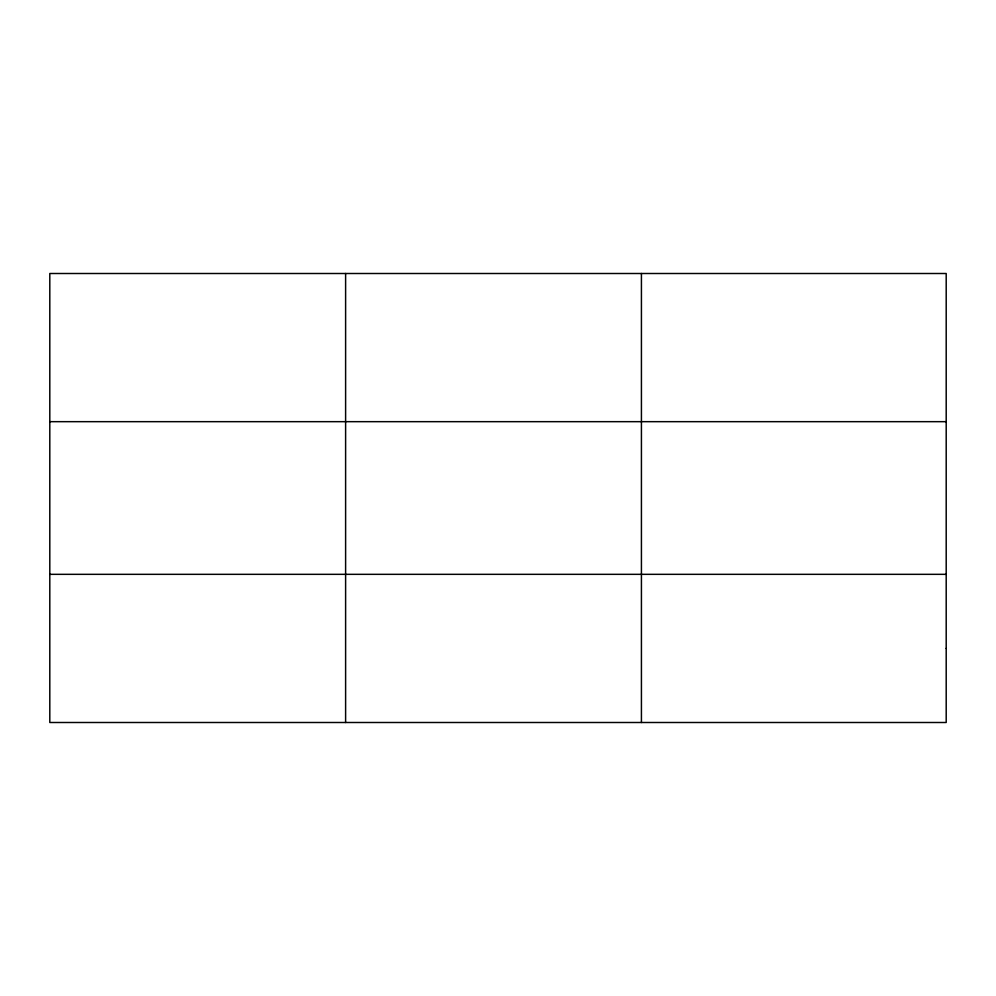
<?xml version="1.0" encoding="UTF-8"?>
<svg xmlns="http://www.w3.org/2000/svg" width="996" height="996" viewBox="0 0 996 996"><rect width="100%" height="100%" fill="white"/><g stroke="black" fill="none" stroke-linecap="round" stroke-linejoin="round"><path stroke-width="1.49" d="M345.612 273.502L345.612 722.498M641.424 273.502L641.424 722.498M49.8 421.669L946.2 421.669M49.8 574.331L946.2 574.331M946.2 648.408L946.2 722.498L49.8 722.498L49.8 273.502L946.2 273.502L946.2 648.408"/></g></svg>
